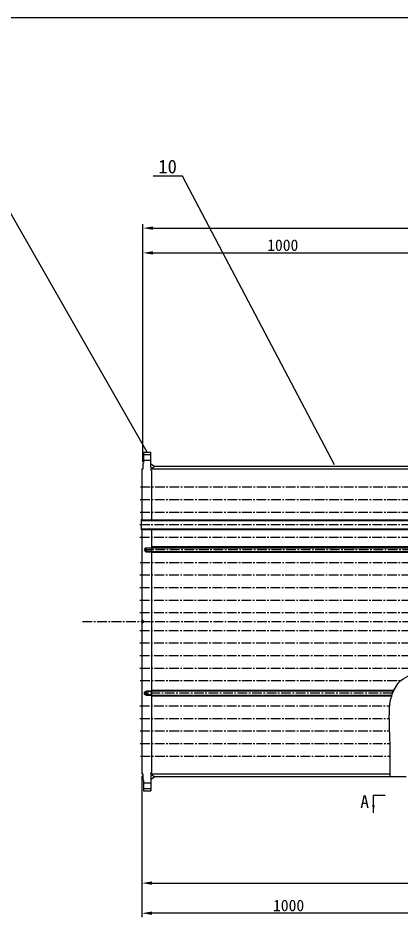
# Model space of a CAD drawing. Header units: millimetres. Extents: x -79479 to -67856, y 5358 to 13535.
# Drawn here: x -76744 to -75238, y 10002 to 13535 of the extents above; entities that cross this region are included whole.
import ezdxf

# ---------------------------------------------------------------- set-up
doc = ezdxf.new("R2010")
doc.units = ezdxf.units.MM
doc.linetypes.add('CENTER2', pattern=[28.575, 19.05, -3.175, 3.175, -3.175])
for name, color, linetype in [('1', 1, 'Continuous'), ('中心线', 1, 'CENTER2'), ('明细', 6, 'Continuous'), ('标注文字', 6, 'Continuous'), ('粗实线', 7, 'Continuous'), ('细实线', 3, 'Continuous')]:
    doc.layers.add(name, color=color, linetype=linetype)
doc.styles.add('样式 1', font='')
doc.styles.get('样式 1').set_extended_font_data('仿宋_GB2312')
doc.dimstyles.new('ISO-25', dxfattribs={"dimtxt": 2.5, "dimasz": 2.5, "dimexe": 1.25, "dimexo": 0.625, "dimtad": 1, "dimdsep": 46, "dimtxsty": 'Standard', "dimcen": 2.5, "dimadec": 0, "dimazin": 0, "dimtfac": 1, "dimtmove": 0, "dimatfit": 3, "dimfxl": 0, "dimarcsym": 0})

# ---------------------------------------------------------------- blocks, each defined once
blk = doc.blocks.new('*D51')
at = {"layer": 'Defpoints', "color": 0}
for p in [(-70753, 12709), (-76253, 11783.6), (-70753, 11783.6)]:
    blk.add_point(p, dxfattribs=at)
at = {"layer": '细实线', "color": 0, "lineweight": -2}
for p, q in [((-76253, 11791.1), (-76253, 12724)), ((-70753, 11791.1), (-70753, 12724)), ((-76213, 12709), (-70793, 12709))]:
    blk.add_line(p, q, dxfattribs=at)
at = {"layer": '细实线', "color": 0}
for points in [[(-76213, 12715.6), (-76213, 12702.3), (-76253, 12709)], [(-70793, 12715.6), (-70793, 12702.3), (-70753, 12709)]]:
    blk.add_solid(points, dxfattribs=at)
at = {"layer": '细实线', "color": 0, "insert": (-73503, 12739), "char_height": 45, "attachment_point": 5}
blk.add_mtext('5000', dxfattribs=at)
blk = doc.blocks.new('*D59')
at = {"layer": 'Defpoints', "color": 0}
for p in [(-75153, 12611.6), (-76253, 11783.6), (-75153, 11763.1)]:
    blk.add_point(p, dxfattribs=at)
at = {"layer": '细实线', "color": 0, "lineweight": -2}
for p, q in [((-76253, 11791.1), (-76253, 12626.6)), ((-75153, 11770.6), (-75153, 12626.6)), ((-76213, 12611.6), (-75193, 12611.6))]:
    blk.add_line(p, q, dxfattribs=at)
at = {"layer": '细实线', "color": 0}
for points in [[(-76213, 12618.3), (-76213, 12605), (-76253, 12611.6)], [(-75193, 12618.3), (-75193, 12605), (-75153, 12611.6)]]:
    blk.add_solid(points, dxfattribs=at)
at = {"layer": '细实线', "color": 0, "insert": (-75703, 12641.6), "char_height": 45, "attachment_point": 5}
blk.add_mtext('1000', dxfattribs=at)
blk = doc.blocks.new('*D95')
at = {"layer": 'Defpoints', "color": 0}
for p in [(-76257, 10564.1), (-73503, 10153.5), (-73503, 10135.1)]:
    blk.add_point(p, dxfattribs=at)
at = {"layer": '细实线', "color": 0, "lineweight": -2}
for p, q in [((-76257, 10556.6), (-76257, 10120.1)), ((-73503, 10146), (-73503, 10120.1)), ((-76217, 10135.1), (-73543, 10135.1))]:
    blk.add_line(p, q, dxfattribs=at)
at = {"layer": '细实线', "color": 0}
for points in [[(-76217, 10141.8), (-76217, 10128.5), (-76257, 10135.1)], [(-73543, 10141.8), (-73543, 10128.5), (-73503, 10135.1)]]:
    blk.add_solid(points, dxfattribs=at)
at = {"layer": '细实线', "color": 0, "insert": (-74509.6, 10165.1), "char_height": 45, "attachment_point": 5}
blk.add_mtext('2500', dxfattribs=at)
blk = doc.blocks.new('*D96')
at = {"layer": 'Defpoints', "color": 0}
for p in [(-76257, 10564.1), (-75103, 10073.9), (-76257, 10016.9)]:
    blk.add_point(p, dxfattribs=at)
at = {"layer": '细实线', "color": 0, "lineweight": -2}
for p, q in [((-76257, 10556.6), (-76257, 10001.9)), ((-75103, 10066.4), (-75103, 10001.9)), ((-75143, 10016.9), (-76217, 10016.9))]:
    blk.add_line(p, q, dxfattribs=at)
at = {"layer": '细实线', "color": 0}
for points in [[(-76217, 10023.5), (-76217, 10010.2), (-76257, 10016.9)], [(-75143, 10023.5), (-75143, 10010.2), (-75103, 10016.9)]]:
    blk.add_solid(points, dxfattribs=at)
at = {"layer": '细实线', "color": 0, "insert": (-75680, 10046.9), "char_height": 45, "attachment_point": 5}
blk.add_mtext('1000', dxfattribs=at)

msp = doc.modelspace()

# ---------------------------------------------------------------- linework, layer by layer
at = {"layer": '1', "color": 0}
msp.add_line((-67856.064, 13534.688), (-79478.937, 13534.688), dxfattribs=at)
at = {"layer": '中心线', "ltscale": 2}
for p, q in [((-76262.415, 11691.747), (-70731.463, 11691.747)), ((-76263.403, 11642.384), (-70732.451, 11642.384)), ((-76263.403, 11593.02), (-70732.451, 11593.02)), ((-76264.39, 11543.657), (-70733.439, 11543.657)), ((-76265.378, 11494.293), (-70734.426, 11494.293)), ((-70736.518, 11444.93), (-76240.984, 11444.93)), ((-76263.403, 11395.566), (-70732.451, 11395.566)), ((-76264.39, 11346.203), (-70733.439, 11346.203)), ((-76265.378, 11296.84), (-70734.426, 11296.84)), ((-76265.378, 11247.476), (-70734.426, 11247.476)), ((-76265.378, 11198.113), (-74724.112, 11198.113)), ((-76490.091, 11163.113), (-74724.539, 11163.113)), ((-76265.378, 11128.113), (-74725.023, 11128.113)), ((-76265.378, 11078.749), (-73633.575, 11078.749)), ((-76265.378, 11029.386), (-73732.323, 11029.386)), ((-76264.39, 10980.022), (-73788.395, 10980.022)), ((-76263.403, 10930.659), (-75238.494, 10930.659)), ((-75270.932, 10881.295), (-76240.984, 10881.295)), ((-76265.378, 10831.932), (-75282.125, 10831.932)), ((-76264.39, 10782.569), (-75283.922, 10782.569)), ((-76263.403, 10733.205), (-75282.614, 10733.205)), ((-76263.403, 10683.842), (-75281.046, 10683.842)), ((-76262.415, 10634.478), (-75280.52, 10634.478))]:
    msp.add_line(p, q, dxfattribs=at)
at = {"layer": '明细'}
for p, q in [((-76235.984, 11828.113), (-76857.464, 12913.602)), ((-75500.031, 11778.113), (-76097.429, 12913.602))]:
    msp.add_line(p, q, dxfattribs=at)
at = {"layer": '明细', "lineweight": 30}
msp.add_line((-76097.429, 12913.602), (-76212.452, 12913.602), dxfattribs=at)
at = {"layer": '粗实线'}
for p, q in [((-76249.984, 11828.113), (-76221.984, 11828.113)), ((-76249.984, 11828.113), (-76249.984, 11786.613)), ((-76249.984, 11819.613), (-76221.984, 11819.613)), ((-76221.984, 11769.727), (-76221.984, 11828.113)), ((-76252.984, 11783.613), (-76249.984, 11786.613)), ((-76252.984, 11783.613), (-76252.984, 11762.113)), ((-76252.984, 11778.113), (-76251.484, 11776.613)), ((-76252.984, 11775.113), (-76251.484, 11776.613)), ((-76252.984, 11771.113), (-76251.484, 11769.613)), ((-76252.984, 11768.113), (-76251.484, 11769.613)), ((-76249.984, 11796.613), (-76221.984, 11796.613)), ((-76221.984, 11783.113), (-76207.45, 11773.113)), ((-76218.984, 11763.113), (-76218.984, 11765.113)), ((-76216.984, 11765.113), (-76207.45, 11773.113)), ((-76216.984, 11765.113), (-76216.984, 11763.113)), ((-76207.45, 11773.113), (-73715.984, 11773.113)), ((-76256.984, 11762.113), (-76256.984, 11565.157)), ((-76252.984, 11762.113), (-76256.984, 11762.113)), ((-76221.984, 11761.113), (-76221.984, 11759.113)), ((-76219.984, 11763.113), (-70785.984, 11763.113)), ((-76219.984, 11757.113), (-76218.984, 11757.113)), ((-76218.984, 11757.113), (-76218.984, 11562.657)), ((-76259.484, 11562.657), (-76256.984, 11565.157)), ((-76259.484, 11562.657), (-76259.484, 11524.657)), ((-76259.484, 11562.657), (-70746.484, 11562.657)), ((-76259.484, 11559.657), (-70746.484, 11559.657)), ((-76256.984, 11565.157), (-76254.484, 11562.657)), ((-76254.734, 11562.907), (-76219.984, 11562.907)), ((-76219.984, 11562.907), (-76218.984, 11563.484)), ((-76219.984, 11562.907), (-76219.984, 11562.657)), ((-76259.484, 11527.657), (-70746.484, 11527.657)), ((-76259.484, 11524.657), (-70746.484, 11524.657)), ((-76259.484, 11524.657), (-76256.984, 11522.157)), ((-76256.984, 11522.157), (-76254.484, 11524.657)), ((-76256.984, 11522.157), (-76256.984, 11163.113)), ((-76254.734, 11524.407), (-76219.984, 11524.407)), ((-76219.984, 11524.407), (-76219.984, 11524.657)), ((-76219.984, 11524.407), (-76218.984, 11523.829)), ((-76218.984, 11524.657), (-76218.984, 10569.113)), ((-76243.984, 11450.93), (-76247.448, 11444.93)), ((-76240.984, 11450.93), (-76243.984, 11450.93)), ((-76243.984, 11438.93), (-76243.984, 11450.93)), ((-76240.984, 11436.93), (-76240.984, 11452.93)), ((-76240.984, 11452.93), (-76218.984, 11452.93)), ((-76218.984, 11451.43), (-76240.984, 11451.43)), ((-76238.984, 11436.93), (-76238.984, 11452.93)), ((-76238.984, 11452.93), (-71846.984, 11452.93)), ((-75158.984, 11455.93), (-76218.984, 11455.93)), ((-75158.984, 11453.93), (-76218.984, 11453.93)), ((-76218.984, 11436.93), (-76218.984, 11452.93)), ((-76247.448, 11444.93), (-76243.984, 11438.93)), ((-76243.984, 11438.93), (-76240.984, 11438.93)), ((-76218.984, 11438.43), (-76240.984, 11438.43)), ((-76240.984, 11436.93), (-76218.984, 11436.93)), ((-71846.984, 11436.93), (-76238.984, 11436.93)), ((-75158.984, 11435.93), (-76218.984, 11435.93)), ((-75158.984, 11433.93), (-76218.984, 11433.93)), ((-76256.984, 11168.113), (-76252.984, 11168.113)), ((-76252.984, 11168.113), (-76252.984, 11158.113)), ((-76256.984, 11163.113), (-76256.984, 10564.113)), ((-76256.984, 11158.113), (-76252.984, 11158.113)), ((-76247.448, 10881.295), (-76243.984, 10887.295)), ((-76243.984, 10875.295), (-76247.448, 10881.295)), ((-76243.984, 10887.295), (-76240.984, 10887.295)), ((-76243.984, 10887.295), (-76243.984, 10875.295)), ((-76240.984, 10889.295), (-76240.984, 10873.295)), ((-76240.984, 10889.295), (-76218.984, 10889.295)), ((-76218.984, 10887.795), (-76240.984, 10887.795)), ((-76238.984, 10889.295), (-76238.984, 10873.295)), ((-75267.599, 10889.295), (-76238.984, 10889.295)), ((-75266.208, 10892.295), (-76218.984, 10892.295)), ((-75267.144, 10890.295), (-76218.984, 10890.295)), ((-76218.984, 10889.295), (-76218.984, 10873.295)), ((-76240.984, 10875.295), (-76243.984, 10875.295)), ((-76218.984, 10874.795), (-76240.984, 10874.795)), ((-76240.984, 10873.295), (-76218.984, 10873.295)), ((-76238.984, 10873.295), (-75273.757, 10873.295)), ((-75274.077, 10872.295), (-76218.984, 10872.295)), ((-75274.696, 10870.295), (-76218.984, 10870.295)), ((-76252.984, 10564.113), (-76256.984, 10564.113)), ((-76252.984, 10564.113), (-76252.984, 10542.613)), ((-76221.984, 10565.113), (-76221.984, 10567.113)), ((-76219.984, 10569.113), (-76218.984, 10569.113)), ((-75281.093, 10563.113), (-76219.984, 10563.113)), ((-76218.984, 10563.113), (-76218.984, 10561.113)), ((-76216.984, 10561.113), (-76216.984, 10563.113)), ((-76252.984, 10558.113), (-76251.484, 10556.613)), ((-76252.984, 10555.113), (-76251.484, 10556.613)), ((-76252.984, 10551.113), (-76251.484, 10549.613)), ((-76252.984, 10548.113), (-76251.484, 10549.613)), ((-76252.984, 10542.613), (-76249.984, 10539.613)), ((-76249.984, 10539.613), (-76249.984, 10498.113)), ((-76249.984, 10529.613), (-76221.984, 10529.613)), ((-76221.984, 10556.498), (-76221.984, 10498.113)), ((-76221.984, 10543.113), (-76207.45, 10553.113)), ((-76216.984, 10561.113), (-76207.45, 10553.113)), ((-75217.984, 10553.113), (-76207.45, 10553.113)), ((-76249.984, 10506.613), (-76221.984, 10506.613)), ((-76249.984, 10498.113), (-76221.984, 10498.113))]:
    msp.add_line(p, q, dxfattribs=at)
for centre, radius, start, end in [((-76216.984, 11769.695), 5, 179.636127, 246.423082), ((-76219.984, 11761.113), 2, 90, 180), ((-76219.984, 11759.113), 2, 180, 270), ((-76219.984, 10567.113), 2, 90, 180), ((-76219.984, 10565.113), 2, 180, 270), ((-76216.984, 10556.53), 5, 113.576918, 180.363873)]:
    msp.add_arc(centre, radius, start, end, dxfattribs=at)
msp.add_open_spline([(-75281.248, 10553.113), (-75280.452, 10602.82), (-75279.753, 10681.519), (-75285.581, 10790.776), (-75281.156, 10871.818), (-75218.496, 10973.257), (-75087.858, 10958.46), (-74964.81, 10930.793), (-74889.505, 10875.66), (-74855.863, 10788.912), (-74890.73, 10691.066), (-74853.373, 10629.404), (-74872.812, 10560.016), (-74874.962, 10553.113)], degree=3, knots=[33.14493368, 33.14493368, 33.14493368, 33.14493368, 182.1003304, 269.11058706, 362.31541407, 421.38274284, 604.83471882, 680.72885126, 812.04365864, 859.09201355, 952.16445809, 1089.50685783, 1104.33310704, 1104.33310704, 1104.33310704, 1104.33310704], dxfattribs=at)

# ---------------------------------------------------------------- texts
at = {"layer": '1', "color": 6, "style": '样式 1'}
msp.add_text('10', height=53.5384, dxfattribs=at).set_placement((-76192.212, 12924.146))
at = {"layer": '标注文字', "insert": (-75397.886, 10480.495), "char_height": 50, "width": 44.45775, "attachment_point": 1}
msp.add_mtext('A', dxfattribs=at)

# ---------------------------------------------------------------- dimensions: what is measured, and where the dimension line sits
at = {"layer": '细实线'}
for base, p1, p2, text, picture, middle in [((-70752.984, 12708.972), (-76252.984, 11783.613), (-70752.984, 11783.613), '5000', '*D51', (-73502.984, 12708.972)), ((-73502.984, 10135.131), (-76256.984, 10564.113), (-73502.984, 10153.498), '2500', '*D95', (-74509.563, 10135.131))]:
    dim = msp.add_linear_dim(base=base, p1=p1, p2=p2, text=text, dimstyle='ISO-25', override={"dimtxt": 45, "dimasz": 40, "dimexe": 15, "dimexo": 7.5, "dimgap": 7.5}, dxfattribs=at)
    dim.commit()
    dim.dimension.update_dxf_attribs({"geometry": picture, "text_midpoint": middle, "dimtype": 160})
for base, p1, p2, picture, middle in [((-75152.984, 12611.637), (-76252.984, 11783.613), (-75152.984, 11763.113), '*D59', (-75702.984, 12641.637)), ((-76256.984, 10016.88), (-75102.984, 10073.902), (-76256.984, 10564.113), '*D96', (-75679.984, 10046.88))]:
    dim = msp.add_linear_dim(base=base, p1=p1, p2=p2, text='1000', dimstyle='ISO-25', override={"dimtxt": 45, "dimasz": 40, "dimexe": 15, "dimexo": 7.5, "dimgap": 7.5}, dxfattribs=at)
    dim.commit()
    dim.dimension.update_dxf_attribs({"geometry": picture, "text_midpoint": middle})

# ---------------------------------------------------------------- leaders
msp.add_leader([(-75346.354, 10411.547), (-75346.354, 10480.116), (-75300.136, 10480.116)], dimstyle='ISO-25', override={"dimtxt": 30, "dimasz": 30, "dimexe": 15, "dimexo": 7.5, "dimgap": 7.5}, dxfattribs=at)

doc.saveas('drawing.dxf')
